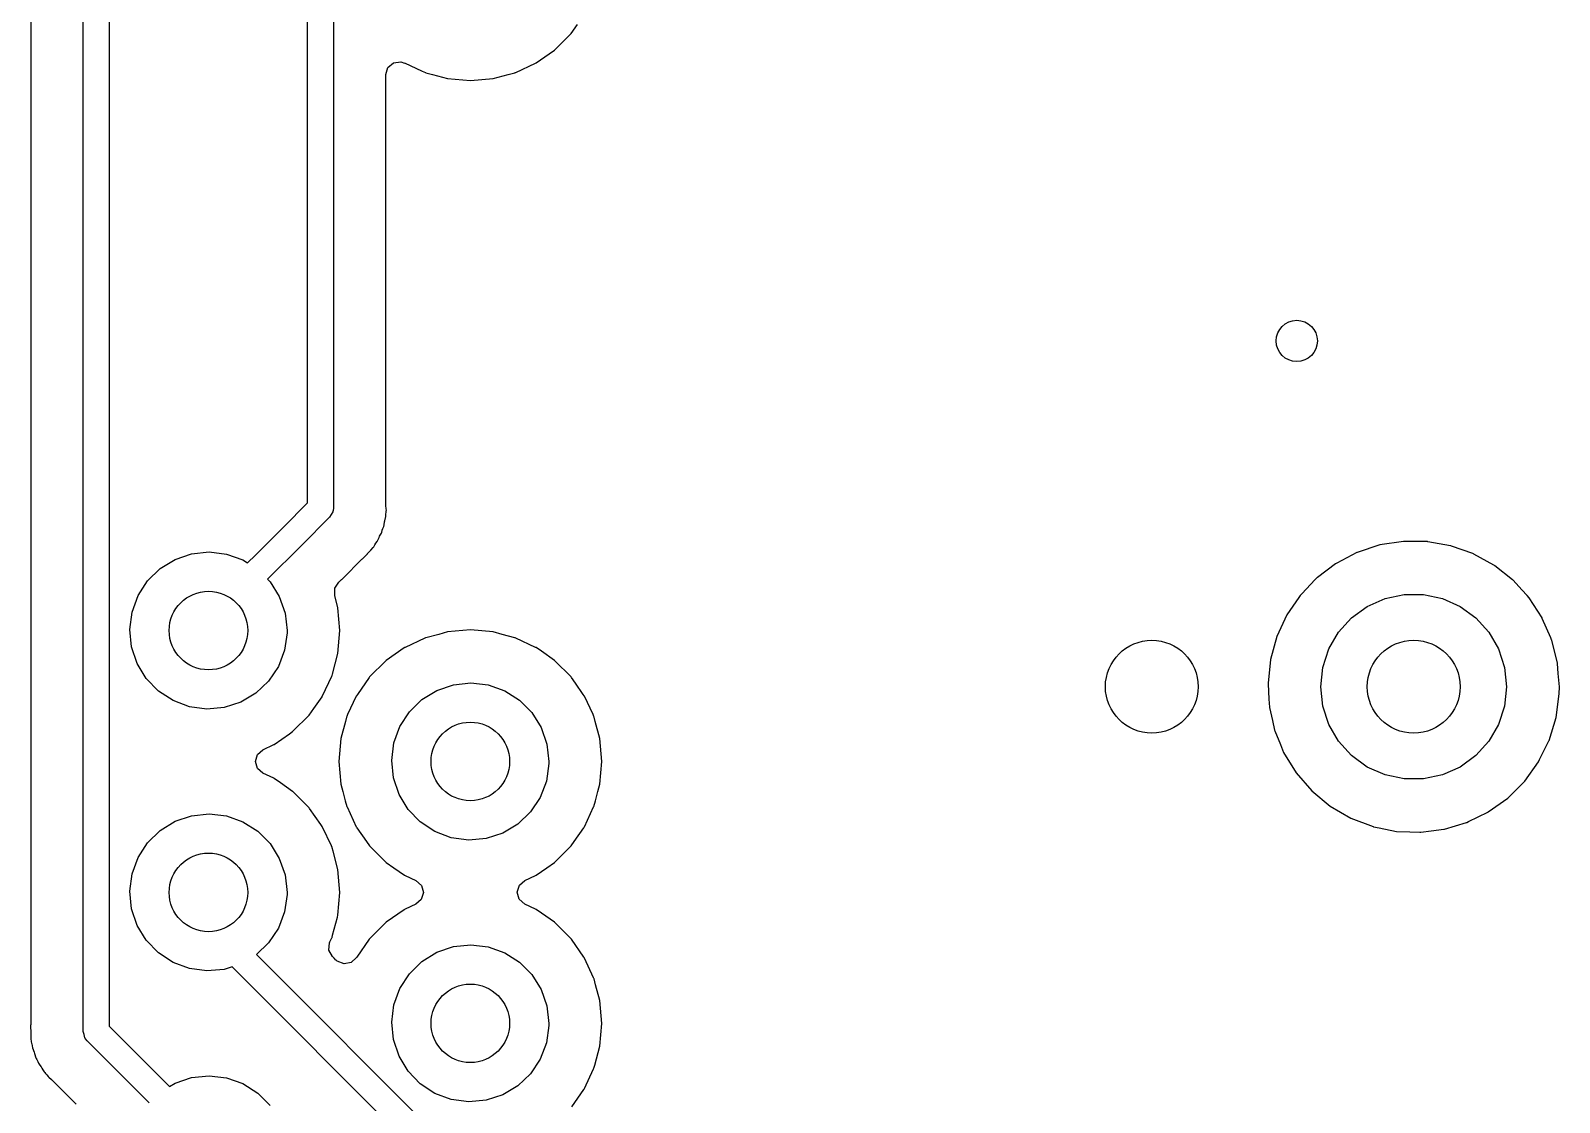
# Model space of a CAD drawing. Extents: x 3.43 to 6.79, y -5.81 to -1.74.
# Drawn here: x 3.894 to 4.478, y -3.976 to -3.567 of the extents above; entities that cross this region are included whole.
import ezdxf

# ---------------------------------------------------------------- set-up
doc = ezdxf.new("R2010")
doc.units = 0
doc.header["$MEASUREMENT"] = 0
doc.layers.add('BLACK', color=7, linetype='CONTINUOUS')

msp = doc.modelspace()

# ---------------------------------------------------------------- linework, layer by layer
at = {"layer": 'BLACK', "linetype": 'CONTINUOUS'}
for p, q in [((4.01008, -3.22819), (4.01008, -3.74889)), ((4.00024, -3.74685), (4.00024, -3.23023)), ((3.89452, -3.4297), (3.89452, -3.94568)), ((3.91454, -3.94878), (3.91454, -3.42829)), ((3.92438, -3.43033), (3.92438, -3.94674)), ((4.10082, -3.56766), (4.10322, -3.56424)), ((4.09463, -3.57385), (4.10082, -3.56766)), ((4.033, -3.5788), (4.03577, -3.5784)), ((4.03577, -3.5784), (4.03723, -3.57891)), ((4.08746, -3.57887), (4.09248, -3.57536)), ((4.09248, -3.57536), (4.09446, -3.57398)), ((4.09446, -3.57398), (4.09463, -3.57385)), ((4.09446, -3.57398), (4.09446, -3.57398)), ((4.0301, -3.58331), (4.03089, -3.58063)), ((4.0301, -3.74745), (4.0301, -3.58331)), ((4.03089, -3.58063), (4.033, -3.5788)), ((4.03723, -3.57891), (4.03725, -3.57887)), ((4.03725, -3.57887), (4.04397, -3.58201)), ((4.04397, -3.58201), (4.04519, -3.58257)), ((4.04519, -3.58257), (4.04539, -3.58263)), ((4.04539, -3.58263), (4.04539, -3.58263)), ((4.04539, -3.58263), (4.04795, -3.58331)), ((4.04795, -3.58331), (4.05364, -3.58484)), ((4.07108, -3.58484), (4.07677, -3.58331)), ((4.07677, -3.58331), (4.07932, -3.58263)), ((4.07932, -3.58263), (4.07953, -3.58257)), ((4.07932, -3.58263), (4.07932, -3.58263)), ((4.07953, -3.58257), (4.07973, -3.58248)), ((4.07973, -3.58248), (4.08727, -3.57897)), ((4.08727, -3.57896), (4.08746, -3.57887)), ((4.08727, -3.57897), (4.08727, -3.57896)), ((4.05364, -3.58484), (4.06236, -3.5856)), ((4.06236, -3.5856), (4.07108, -3.58484)), ((3.99101, -3.75611), (4.00024, -3.74685)), ((4.03012, -3.74793), (4.0301, -3.74745)), ((4.03024, -3.74914), (4.03012, -3.74793)), ((4.00864, -3.75236), (3.99797, -3.76306)), ((4.00922, -3.7513), (4.00864, -3.75236)), ((4.00988, -3.75028), (4.00922, -3.7513)), ((4.00991, -3.75003), (4.00988, -3.75028)), ((4.00997, -3.74993), (4.00991, -3.75003)), ((4.01008, -3.74889), (4.00995, -3.74974)), ((4.00995, -3.74974), (4.00997, -3.74993)), ((4.02958, -3.75417), (4.02967, -3.7537)), ((4.02967, -3.7537), (4.0301, -3.75204)), ((4.0301, -3.75122), (4.03016, -3.75045)), ((4.0301, -3.75204), (4.0301, -3.75122)), ((4.03016, -3.75045), (4.03024, -3.74995)), ((4.03029, -3.74964), (4.03024, -3.74914)), ((4.03024, -3.74995), (4.03029, -3.74964)), ((3.9803, -3.76681), (3.99101, -3.75611)), ((4.02749, -3.76007), (4.0277, -3.75965)), ((4.0277, -3.75965), (4.02838, -3.75841)), ((4.02838, -3.75841), (4.02853, -3.75814)), ((4.02838, -3.75841), (4.02838, -3.75841)), ((4.02853, -3.75814), (4.02874, -3.75735)), ((4.02874, -3.75735), (4.02898, -3.75662)), ((4.02898, -3.75662), (4.02931, -3.75586)), ((4.02931, -3.75586), (4.02941, -3.7552)), ((4.02941, -3.7552), (4.02958, -3.75417)), ((3.99781, -3.76323), (3.98496, -3.77607)), ((3.99797, -3.76307), (3.99781, -3.76323)), ((3.99797, -3.76306), (3.99797, -3.76306)), ((3.99797, -3.76306), (3.99797, -3.76307)), ((3.99797, -3.76307), (3.99797, -3.76307)), ((3.99797, -3.76307), (3.99797, -3.76307)), ((4.02314, -3.76618), (4.02393, -3.76538)), ((4.02393, -3.76538), (4.02402, -3.76526)), ((4.02402, -3.76526), (4.02406, -3.76522)), ((4.02406, -3.76522), (4.02432, -3.76492)), ((4.02432, -3.76492), (4.02528, -3.76389)), ((4.02528, -3.76389), (4.0255, -3.76366)), ((4.0255, -3.76366), (4.02589, -3.76294)), ((4.02589, -3.76294), (4.02631, -3.7623)), ((4.02631, -3.7623), (4.02681, -3.76165)), ((4.02681, -3.76165), (4.02694, -3.76136)), ((4.02694, -3.76136), (4.02749, -3.76007)), ((4.02694, -3.76136), (4.02694, -3.76136)), ((4.4097, -3.76295), (4.40103, -3.76579)), ((4.41871, -3.76158), (4.4097, -3.76295)), ((4.41892, -3.76158), (4.41871, -3.76158)), ((4.42488, -3.76165), (4.41892, -3.76158)), ((4.41892, -3.76158), (4.41892, -3.76158)), ((4.42783, -3.76169), (4.42488, -3.76165)), ((4.42803, -3.76172), (4.42783, -3.76169)), ((4.43661, -3.76325), (4.42803, -3.76172)), ((4.42803, -3.76172), (4.42803, -3.76172)), ((4.43681, -3.76329), (4.43661, -3.76325)), ((4.43661, -3.76325), (4.43661, -3.76325)), ((4.437, -3.76335), (4.43681, -3.76329)), ((4.44521, -3.76626), (4.437, -3.76335)), ((4.437, -3.76335), (4.437, -3.76335)), ((3.94389, -3.77199), (3.94958, -3.76848)), ((3.94958, -3.76848), (3.95592, -3.76633)), ((3.95592, -3.76633), (3.96257, -3.76563)), ((3.96257, -3.76563), (3.96921, -3.76642)), ((3.96921, -3.76642), (3.97551, -3.76866)), ((3.97551, -3.76866), (3.97731, -3.7698)), ((3.97731, -3.7698), (3.9803, -3.76681)), ((3.9803, -3.76681), (3.9803, -3.76681)), ((4.0139, -3.77544), (4.02063, -3.76869)), ((4.02063, -3.76869), (4.02094, -3.76841)), ((4.02094, -3.76841), (4.02118, -3.76826)), ((4.02118, -3.76826), (4.02303, -3.76629)), ((4.02303, -3.76629), (4.02314, -3.76618)), ((4.39278, -3.77012), (4.38581, -3.77535)), ((4.39294, -3.77), (4.39278, -3.77012)), ((4.39278, -3.77012), (4.39278, -3.77012)), ((4.39324, -3.76984), (4.39294, -3.77)), ((4.40085, -3.76588), (4.39324, -3.76984)), ((4.40103, -3.76579), (4.40085, -3.76588)), ((4.40085, -3.76588), (4.40085, -3.76588)), ((4.4454, -3.76633), (4.44521, -3.76626)), ((4.44521, -3.76626), (4.44521, -3.76626)), ((4.44558, -3.76643), (4.4454, -3.76633)), ((4.45321, -3.77064), (4.44558, -3.76643)), ((4.44558, -3.76643), (4.44558, -3.76643)), ((4.45339, -3.77074), (4.45321, -3.77064)), ((4.45321, -3.77064), (4.45321, -3.77064)), ((4.45355, -3.77086), (4.45339, -3.77074)), ((4.46038, -3.77626), (4.45355, -3.77086)), ((4.45355, -3.77086), (4.45355, -3.77086)), ((3.93549, -3.78229), (3.93911, -3.77667)), ((3.93911, -3.77667), (3.94389, -3.77199)), ((3.98496, -3.77607), (3.98587, -3.77699)), ((3.98587, -3.77699), (3.98941, -3.78266)), ((4.01185, -3.7775), (4.01213, -3.77721)), ((4.01213, -3.77721), (4.01214, -3.77721)), ((4.01214, -3.77721), (4.01319, -3.77616)), ((4.01319, -3.77616), (4.01323, -3.77612)), ((4.01319, -3.77616), (4.01319, -3.77616)), ((4.01323, -3.77612), (4.01324, -3.7761)), ((4.01323, -3.77612), (4.01323, -3.77612)), ((4.01323, -3.77612), (4.01323, -3.77612)), ((4.01324, -3.7761), (4.01325, -3.77609)), ((4.01325, -3.77609), (4.0139, -3.77544)), ((4.38503, -3.77612), (4.37983, -3.78156)), ((4.38565, -3.77547), (4.38503, -3.77612)), ((4.38581, -3.77535), (4.38565, -3.77547)), ((4.46054, -3.77639), (4.46038, -3.77626)), ((4.46038, -3.77626), (4.46038, -3.77626)), ((4.46387, -3.78004), (4.46054, -3.77639)), ((3.9332, -3.78857), (3.93549, -3.78229)), ((3.98941, -3.78266), (3.99161, -3.78898)), ((4.01057, -3.78229), (4.01063, -3.77949)), ((4.01181, -3.78691), (4.01057, -3.78229)), ((4.01063, -3.77949), (4.01185, -3.7775)), ((4.37868, -3.78304), (4.37421, -3.7896)), ((4.37924, -3.78223), (4.37868, -3.78304)), ((4.37935, -3.78207), (4.37924, -3.78223)), ((4.37924, -3.78223), (4.37924, -3.78223)), ((4.37983, -3.78156), (4.37935, -3.78207)), ((4.41165, -3.78338), (4.41889, -3.78184)), ((4.41889, -3.78184), (4.4263, -3.78184)), ((4.4263, -3.78184), (4.43354, -3.78338)), ((4.46591, -3.78229), (4.46387, -3.78004)), ((4.46668, -3.78313), (4.46591, -3.78229)), ((3.93236, -3.79521), (3.9332, -3.78857)), ((4.01257, -3.79563), (4.01181, -3.78691)), ((4.39889, -3.79075), (4.40488, -3.7864)), ((4.40488, -3.7864), (4.41165, -3.78338)), ((4.43354, -3.78338), (4.44031, -3.7864)), ((4.44031, -3.7864), (4.4463, -3.79075)), ((4.47163, -3.79079), (4.46668, -3.78313)), ((3.99161, -3.78898), (3.99236, -3.79563)), ((4.37421, -3.7896), (4.37037, -3.79787)), ((4.39393, -3.79626), (4.39889, -3.79075)), ((4.4463, -3.79075), (4.45126, -3.79626)), ((4.47171, -3.79097), (4.47163, -3.79079)), ((4.47171, -3.79098), (4.47171, -3.79097)), ((4.47496, -3.79844), (4.47171, -3.79098)), ((3.93301, -3.80186), (3.93236, -3.79521)), ((3.99235, -3.79646), (3.99142, -3.80309)), ((3.99236, -3.79563), (3.99235, -3.79646)), ((4.01181, -3.80435), (4.01257, -3.79563)), ((4.04499, -3.79853), (4.03745, -3.80205)), ((4.04519, -3.79844), (4.04499, -3.79853)), ((4.04499, -3.79853), (4.04499, -3.79853)), ((4.04539, -3.79839), (4.04519, -3.79844)), ((4.05027, -3.79708), (4.04539, -3.79839)), ((4.04539, -3.79839), (4.04539, -3.79839)), ((4.05364, -3.79618), (4.05027, -3.79708)), ((4.06236, -3.79542), (4.05364, -3.79618)), ((4.07108, -3.79618), (4.06236, -3.79542)), ((4.07445, -3.79708), (4.07108, -3.79618)), ((4.07932, -3.79839), (4.07445, -3.79708)), ((4.07953, -3.79844), (4.07932, -3.79839)), ((4.07932, -3.79839), (4.07932, -3.79839)), ((4.07973, -3.79853), (4.07953, -3.79844)), ((4.08727, -3.80205), (4.07973, -3.79853)), ((4.07973, -3.79853), (4.07973, -3.79853)), ((4.37037, -3.79787), (4.36794, -3.80666)), ((4.39022, -3.80267), (4.39393, -3.79626)), ((4.45126, -3.79626), (4.45496, -3.80267)), ((4.47527, -3.79915), (4.47496, -3.79844)), ((4.47532, -3.79935), (4.47527, -3.79915)), ((4.47547, -3.79997), (4.47532, -3.79935)), ((4.47532, -3.79935), (4.47532, -3.79935)), ((4.47749, -3.80799), (4.47547, -3.79997)), ((3.93512, -3.80821), (3.93301, -3.80186)), ((3.99142, -3.80309), (3.98904, -3.80934)), ((4.01075, -3.8083), (4.01181, -3.80435)), ((4.03708, -3.80227), (4.03026, -3.80704)), ((4.03725, -3.80214), (4.03708, -3.80227)), ((4.03708, -3.80227), (4.03708, -3.80227)), ((4.03745, -3.80205), (4.03725, -3.80214)), ((4.03745, -3.80205), (4.03745, -3.80205)), ((4.08746, -3.80214), (4.08727, -3.80205)), ((4.08727, -3.80205), (4.08727, -3.80205)), ((4.08951, -3.80357), (4.08746, -3.80214)), ((4.09446, -3.80704), (4.08951, -3.80357)), ((4.38794, -3.80972), (4.39022, -3.80267)), ((4.45496, -3.80267), (4.45725, -3.80972)), ((3.93859, -3.81393), (3.93512, -3.80821)), ((3.98904, -3.80934), (3.98534, -3.81491)), ((4.00968, -3.81228), (4.01075, -3.8083)), ((4.03008, -3.80716), (4.02389, -3.81335)), ((4.03026, -3.80704), (4.03008, -3.80716)), ((4.03026, -3.80704), (4.03026, -3.80704)), ((4.09463, -3.80716), (4.09446, -3.80704)), ((4.09446, -3.80704), (4.09446, -3.80704)), ((4.10082, -3.81335), (4.09463, -3.80716)), ((4.36794, -3.80666), (4.36697, -3.81572)), ((4.38716, -3.81708), (4.38794, -3.80972)), ((4.45725, -3.80972), (4.45803, -3.81708)), ((4.47751, -3.8082), (4.47749, -3.80799)), ((4.47782, -3.81201), (4.47751, -3.8082)), ((4.47751, -3.8082), (4.47751, -3.8082)), ((4.47824, -3.81708), (4.47782, -3.81201)), ((3.94324, -3.81874), (3.93859, -3.81393)), ((3.98534, -3.81491), (3.9805, -3.81952)), ((4.00593, -3.82054), (4.00945, -3.813)), ((4.00945, -3.813), (4.00954, -3.8128)), ((4.00945, -3.813), (4.00945, -3.813)), ((4.00954, -3.8128), (4.00968, -3.81228)), ((4.02377, -3.81353), (4.01921, -3.82004)), ((4.02389, -3.81335), (4.02377, -3.81353)), ((4.02377, -3.81353), (4.02377, -3.81353)), ((4.04958, -3.81848), (4.05592, -3.81633)), ((4.05592, -3.81633), (4.06257, -3.81563)), ((4.06257, -3.81563), (4.06921, -3.81642)), ((4.06921, -3.81642), (4.07551, -3.81866)), ((4.10095, -3.81353), (4.10082, -3.81335)), ((4.10248, -3.81572), (4.10095, -3.81353)), ((4.10095, -3.81353), (4.10095, -3.81353)), ((4.1055, -3.82004), (4.10248, -3.81572)), ((4.36697, -3.81572), (4.36698, -3.81593)), ((4.36698, -3.81593), (4.36732, -3.82184)), ((4.36698, -3.81593), (4.36698, -3.81593)), ((4.38794, -3.82445), (4.38716, -3.81708)), ((4.45803, -3.81708), (4.45725, -3.82445)), ((4.47817, -3.8198), (4.47824, -3.81708)), ((3.94883, -3.8224), (3.94324, -3.81874)), ((3.9551, -3.82473), (3.94883, -3.8224)), ((3.97475, -3.82295), (3.96839, -3.82501)), ((3.9805, -3.81952), (3.97475, -3.82295)), ((4.00256, -3.82542), (4.00572, -3.82091)), ((4.00572, -3.82091), (4.00584, -3.82073)), ((4.00572, -3.82091), (4.00572, -3.82091)), ((4.00584, -3.82073), (4.00593, -3.82054)), ((4.00593, -3.82054), (4.00593, -3.82054)), ((4.01878, -3.82072), (4.01551, -3.82774)), ((4.01887, -3.82052), (4.01878, -3.82072)), ((4.01878, -3.82072), (4.01878, -3.82072)), ((4.01921, -3.82004), (4.01887, -3.82052)), ((4.03911, -3.82667), (4.04389, -3.82199)), ((4.04389, -3.82199), (4.04958, -3.81848)), ((4.07551, -3.81866), (4.08116, -3.82225)), ((4.08116, -3.82225), (4.08587, -3.82699)), ((4.10584, -3.82052), (4.1055, -3.82004)), ((4.10593, -3.82072), (4.10584, -3.82052)), ((4.10921, -3.82774), (4.10593, -3.82072)), ((4.10593, -3.82072), (4.10593, -3.82072)), ((4.36732, -3.82184), (4.36749, -3.82483)), ((4.47698, -3.82884), (4.47817, -3.8198)), ((3.96173, -3.82562), (3.9551, -3.82473)), ((3.96839, -3.82501), (3.96173, -3.82562)), ((3.99463, -3.83409), (4.00082, -3.8279)), ((4.00082, -3.8279), (4.00256, -3.82542)), ((4.01512, -3.82866), (4.01468, -3.83031)), ((4.01518, -3.82845), (4.01512, -3.82866)), ((4.01512, -3.82866), (4.01512, -3.82866)), ((4.01551, -3.82774), (4.01518, -3.82845)), ((4.03549, -3.83229), (4.03911, -3.82667)), ((4.08587, -3.82699), (4.08941, -3.83266)), ((4.10954, -3.82845), (4.10921, -3.82774)), ((4.1096, -3.82866), (4.10954, -3.82845)), ((4.11004, -3.83031), (4.1096, -3.82866)), ((4.1096, -3.82866), (4.1096, -3.82866)), ((4.36749, -3.82483), (4.36754, -3.82503)), ((4.36754, -3.82503), (4.36754, -3.82503)), ((4.36754, -3.82503), (4.36866, -3.83002)), ((4.39022, -3.83149), (4.38794, -3.82445)), ((4.45725, -3.82445), (4.45496, -3.83149)), ((4.47433, -3.83757), (4.47698, -3.82884)), ((3.98746, -3.83911), (3.99331, -3.83502)), ((3.99331, -3.83502), (3.99446, -3.83421)), ((3.99446, -3.83421), (3.99463, -3.83409)), ((3.99446, -3.83421), (3.99446, -3.83421)), ((4.01468, -3.83031), (4.01291, -3.83691)), ((4.0332, -3.83857), (4.03549, -3.83229)), ((4.08941, -3.83266), (4.09161, -3.83898)), ((4.11181, -3.83691), (4.11004, -3.83031)), ((4.36866, -3.83002), (4.3695, -3.83372)), ((4.3695, -3.83372), (4.36957, -3.83391)), ((4.36957, -3.83391), (4.36957, -3.83391)), ((4.36957, -3.83391), (4.37169, -3.83911)), ((4.39393, -3.83791), (4.39022, -3.83149)), ((4.45496, -3.83149), (4.45126, -3.83791)), ((3.98108, -3.84291), (3.98313, -3.84113)), ((3.98313, -3.84113), (3.98727, -3.8392)), ((3.98727, -3.8392), (3.98746, -3.83911)), ((3.98727, -3.8392), (3.98727, -3.8392)), ((4.01291, -3.83691), (4.01215, -3.84563)), ((4.03236, -3.84521), (4.0332, -3.83857)), ((4.09161, -3.83898), (4.09236, -3.84563)), ((4.11257, -3.84563), (4.11181, -3.83691)), ((4.37169, -3.83911), (4.37293, -3.84217)), ((4.39889, -3.84341), (4.39393, -3.83791)), ((4.45126, -3.83791), (4.4463, -3.84341)), ((4.47069, -3.84494), (4.47424, -3.83775)), ((4.47424, -3.83775), (4.47433, -3.83757)), ((4.47424, -3.83775), (4.47424, -3.83775)), ((3.98027, -3.84559), (3.98108, -3.84291)), ((3.98103, -3.84827), (3.98027, -3.84559)), ((4.01215, -3.84563), (4.01291, -3.85434)), ((4.03301, -3.85186), (4.03236, -3.84521)), ((4.09235, -3.84646), (4.09142, -3.85309)), ((4.09236, -3.84563), (4.09235, -3.84646)), ((4.11181, -3.85434), (4.11257, -3.84563)), ((4.37293, -3.84217), (4.37769, -3.84995)), ((4.40488, -3.84777), (4.39889, -3.84341)), ((4.4463, -3.84341), (4.44031, -3.84777)), ((4.46497, -3.85315), (4.47029, -3.84574)), ((4.47029, -3.84574), (4.47069, -3.84494)), ((3.98313, -3.85012), (3.98103, -3.84827)), ((3.98727, -3.85205), (3.98313, -3.85012)), ((3.98746, -3.85214), (3.98727, -3.85205)), ((3.98727, -3.85205), (3.98727, -3.85205)), ((3.98983, -3.8538), (3.98746, -3.85214)), ((4.03512, -3.85821), (4.03301, -3.85186)), ((4.09142, -3.85309), (4.08904, -3.85934)), ((4.37769, -3.84995), (4.38366, -3.85684)), ((4.41165, -3.85078), (4.40488, -3.84777)), ((4.41889, -3.85232), (4.41165, -3.85078)), ((4.4263, -3.85232), (4.41889, -3.85232)), ((4.43354, -3.85078), (4.4263, -3.85232)), ((4.44031, -3.84777), (4.43354, -3.85078)), ((3.99446, -3.85704), (3.98983, -3.8538)), ((3.99463, -3.85716), (3.99446, -3.85704)), ((3.99446, -3.85704), (3.99446, -3.85704)), ((4.00082, -3.86335), (3.99463, -3.85716)), ((4.01291, -3.85434), (4.01363, -3.85704)), ((4.01363, -3.85704), (4.01462, -3.86072)), ((4.03859, -3.86393), (4.03512, -3.85821)), ((4.1101, -3.86072), (4.11108, -3.85704)), ((4.11108, -3.85704), (4.11181, -3.85434)), ((4.38366, -3.85684), (4.39068, -3.86266)), ((4.45851, -3.85958), (4.46497, -3.85315)), ((4.00095, -3.86353), (4.00082, -3.86335)), ((4.00522, -3.86964), (4.00095, -3.86353)), ((4.00095, -3.86353), (4.00095, -3.86353)), ((4.01462, -3.86072), (4.01518, -3.8628)), ((4.01518, -3.8628), (4.01527, -3.863)), ((4.01527, -3.863), (4.01527, -3.863)), ((4.01527, -3.863), (4.01878, -3.87053)), ((4.04324, -3.86874), (4.03859, -3.86393)), ((4.08904, -3.85934), (4.08534, -3.86491)), ((4.10593, -3.87053), (4.10945, -3.863)), ((4.10945, -3.863), (4.10954, -3.8628)), ((4.10945, -3.863), (4.10945, -3.863)), ((4.10954, -3.8628), (4.1101, -3.86072)), ((4.39068, -3.86266), (4.39855, -3.86726)), ((4.45109, -3.86488), (4.45851, -3.85958)), ((3.94389, -3.87199), (3.94958, -3.86848)), ((3.94958, -3.86848), (3.95592, -3.86633)), ((3.95592, -3.86633), (3.96257, -3.86563)), ((3.96257, -3.86563), (3.96921, -3.86642)), ((3.96921, -3.86642), (3.97551, -3.86866)), ((3.97551, -3.86866), (3.98116, -3.87225)), ((4.00584, -3.87052), (4.00522, -3.86964)), ((4.00593, -3.87072), (4.00584, -3.87052)), ((4.01878, -3.87053), (4.01878, -3.87054)), ((4.01878, -3.87054), (4.01887, -3.87073)), ((4.04883, -3.8724), (4.04324, -3.86874)), ((4.0805, -3.86952), (4.07475, -3.87295)), ((4.08534, -3.86491), (4.0805, -3.86952)), ((4.10584, -3.87073), (4.10593, -3.87054)), ((4.10593, -3.87054), (4.10593, -3.87053)), ((4.39855, -3.86726), (4.40707, -3.87052)), ((4.40707, -3.87052), (4.40727, -3.87056)), ((4.40727, -3.87056), (4.40727, -3.87056)), ((4.40727, -3.87056), (4.40936, -3.87098)), ((4.43436, -3.87145), (4.4427, -3.86895)), ((4.4427, -3.86895), (4.4429, -3.86889)), ((4.4429, -3.86889), (4.44349, -3.8686)), ((4.44349, -3.8686), (4.4509, -3.86497)), ((4.4509, -3.86497), (4.45109, -3.86488)), ((4.4509, -3.86497), (4.4509, -3.86497)), ((3.93911, -3.87667), (3.94389, -3.87199)), ((3.98116, -3.87225), (3.98587, -3.87699)), ((4.00928, -3.8779), (4.00593, -3.87072)), ((4.00593, -3.87072), (4.00593, -3.87072)), ((4.01887, -3.87073), (4.019, -3.87091)), ((4.019, -3.87091), (4.019, -3.87091)), ((4.019, -3.87091), (4.02268, -3.87616)), ((4.02268, -3.87616), (4.02389, -3.8779)), ((4.0551, -3.87473), (4.04883, -3.8724)), ((4.06173, -3.87562), (4.0551, -3.87473)), ((4.06839, -3.87501), (4.06173, -3.87562)), ((4.07475, -3.87295), (4.06839, -3.87501)), ((4.10082, -3.8779), (4.10204, -3.87616)), ((4.10204, -3.87616), (4.10572, -3.87091)), ((4.10572, -3.87091), (4.10584, -3.87073)), ((4.10572, -3.87091), (4.10572, -3.87091)), ((4.40936, -3.87098), (4.41601, -3.87233)), ((4.41601, -3.87233), (4.42115, -3.87252)), ((4.42115, -3.87252), (4.42492, -3.87266)), ((4.42492, -3.87266), (4.42492, -3.87266)), ((4.42492, -3.87266), (4.42512, -3.87267)), ((4.42512, -3.87267), (4.42532, -3.87264)), ((4.42532, -3.87264), (4.42931, -3.87213)), ((4.42532, -3.87264), (4.42532, -3.87264)), ((4.42931, -3.87213), (4.43416, -3.87151)), ((4.43416, -3.87151), (4.43436, -3.87145)), ((4.43436, -3.87145), (4.43436, -3.87145)), ((3.9332, -3.88857), (3.93549, -3.88229)), ((3.93549, -3.88229), (3.93911, -3.87667)), ((3.98587, -3.87699), (3.98941, -3.88266)), ((4.00954, -3.87845), (4.00928, -3.8779)), ((4.0096, -3.87866), (4.00954, -3.87845)), ((4.00992, -3.87986), (4.0096, -3.87866)), ((4.0096, -3.87866), (4.0096, -3.87866)), ((4.01181, -3.88691), (4.00992, -3.87986)), ((4.02389, -3.8779), (4.03008, -3.88409)), ((4.09463, -3.88409), (4.10082, -3.8779)), ((3.98941, -3.88266), (3.99161, -3.88898)), ((4.01257, -3.89563), (4.01181, -3.88691)), ((4.03008, -3.88409), (4.03026, -3.88421)), ((4.03026, -3.88421), (4.03026, -3.88421)), ((4.03026, -3.88421), (4.03314, -3.88623)), ((4.03314, -3.88623), (4.03725, -3.88911)), ((4.08746, -3.88911), (4.09158, -3.88623)), ((4.09158, -3.88623), (4.09446, -3.88421)), ((4.09446, -3.88421), (4.09463, -3.88409)), ((4.09446, -3.88421), (4.09446, -3.88421)), ((3.93236, -3.89521), (3.9332, -3.88857)), ((3.99161, -3.88898), (3.99236, -3.89563)), ((4.03725, -3.88911), (4.03745, -3.8892)), ((4.03745, -3.8892), (4.03745, -3.8892)), ((4.03745, -3.8892), (4.04159, -3.89113)), ((4.04159, -3.89113), (4.04368, -3.89298)), ((4.04368, -3.89298), (4.04445, -3.89567)), ((4.08027, -3.89559), (4.08108, -3.89291)), ((4.08108, -3.89291), (4.08313, -3.89113)), ((4.08313, -3.89113), (4.08727, -3.8892)), ((4.08727, -3.8892), (4.08746, -3.88911)), ((4.08727, -3.8892), (4.08727, -3.8892)), ((3.93301, -3.90186), (3.93236, -3.89521)), ((3.99235, -3.89646), (3.99142, -3.90309)), ((3.99236, -3.89563), (3.99235, -3.89646)), ((4.01181, -3.90434), (4.01257, -3.89563)), ((4.04364, -3.89834), (4.04159, -3.90012)), ((4.04445, -3.89567), (4.04364, -3.89834)), ((4.08103, -3.89827), (4.08027, -3.89559)), ((4.08313, -3.90012), (4.08103, -3.89827)), ((3.93512, -3.90821), (3.93301, -3.90186)), ((3.99142, -3.90309), (3.98904, -3.90934)), ((4.00975, -3.91201), (4.01162, -3.90505)), ((4.01162, -3.90505), (4.01181, -3.90434)), ((4.03708, -3.90227), (4.03026, -3.90704)), ((4.03725, -3.90214), (4.03708, -3.90227)), ((4.03708, -3.90227), (4.03708, -3.90227)), ((4.03745, -3.90205), (4.03725, -3.90214)), ((4.04159, -3.90012), (4.03745, -3.90205)), ((4.03745, -3.90205), (4.03745, -3.90205)), ((4.08727, -3.90205), (4.08313, -3.90012)), ((4.08746, -3.90214), (4.08727, -3.90205)), ((4.08727, -3.90205), (4.08727, -3.90205)), ((4.08953, -3.90359), (4.08746, -3.90214)), ((4.09446, -3.90704), (4.08953, -3.90359)), ((3.93859, -3.91393), (3.93512, -3.90821)), ((3.98904, -3.90934), (3.98534, -3.91491)), ((4.03008, -3.90716), (4.02389, -3.91335)), ((4.03026, -3.90704), (4.03008, -3.90716)), ((4.03026, -3.90704), (4.03026, -3.90704)), ((4.09463, -3.90716), (4.09446, -3.90704)), ((4.09446, -3.90704), (4.09446, -3.90704)), ((4.10082, -3.91335), (4.09463, -3.90716)), ((3.94324, -3.91874), (3.93859, -3.91393)), ((3.98534, -3.91491), (3.98065, -3.91938)), ((4.00838, -3.91768), (4.00858, -3.9149)), ((4.00858, -3.9149), (4.00873, -3.91453)), ((4.00873, -3.91453), (4.00945, -3.913)), ((4.00945, -3.913), (4.00954, -3.9128)), ((4.00945, -3.913), (4.00945, -3.913)), ((4.00954, -3.9128), (4.00975, -3.91201)), ((4.02377, -3.91353), (4.019, -3.92034)), ((4.02389, -3.91335), (4.02377, -3.91353)), ((4.02377, -3.91353), (4.02377, -3.91353)), ((4.04958, -3.91848), (4.05592, -3.91633)), ((4.05592, -3.91633), (4.06257, -3.91563)), ((4.06257, -3.91563), (4.06921, -3.91642)), ((4.06921, -3.91642), (4.07551, -3.91866)), ((4.10095, -3.91353), (4.10082, -3.91335)), ((4.10572, -3.92034), (4.10095, -3.91353)), ((4.10095, -3.91353), (4.10095, -3.91353)), ((3.94883, -3.9224), (3.94324, -3.91874)), ((3.9551, -3.92473), (3.94883, -3.9224)), ((3.98065, -3.91938), (4.05196, -3.99071)), ((4.00972, -3.92014), (4.00838, -3.91768)), ((4.0103, -3.92072), (4.00972, -3.92014)), ((4.01105, -3.92147), (4.0103, -3.92072)), ((4.01111, -3.92152), (4.01105, -3.92147)), ((4.01155, -3.92192), (4.01111, -3.92152)), ((4.01414, -3.92296), (4.01155, -3.92192)), ((4.01689, -3.92243), (4.01414, -3.92296)), ((4.01887, -3.92054), (4.01689, -3.92243)), ((4.019, -3.92034), (4.01887, -3.92052)), ((4.01887, -3.92052), (4.01887, -3.92054)), ((4.019, -3.92034), (4.019, -3.92034)), ((4.03911, -3.92667), (4.04389, -3.92199)), ((4.04389, -3.92199), (4.04958, -3.91848)), ((4.07551, -3.91866), (4.08116, -3.92225)), ((4.08116, -3.92225), (4.08587, -3.92699)), ((4.10584, -3.92052), (4.10572, -3.92034)), ((4.10572, -3.92034), (4.10572, -3.92034)), ((4.10593, -3.92072), (4.10584, -3.92052)), ((4.10945, -3.92825), (4.10593, -3.92072)), ((4.10593, -3.92072), (4.10593, -3.92072)), ((3.96173, -3.92562), (3.9551, -3.92473)), ((3.96839, -3.92501), (3.96173, -3.92562)), ((3.97139, -3.92404), (3.96839, -3.92501)), ((4.04644, -3.99911), (3.97139, -3.92404)), ((4.03549, -3.93229), (4.03911, -3.92667)), ((4.08587, -3.92699), (4.08941, -3.93266)), ((4.10954, -3.92845), (4.10945, -3.92825)), ((4.1096, -3.92866), (4.10954, -3.92845)), ((4.1102, -3.93092), (4.1096, -3.92866)), ((4.1096, -3.92866), (4.1096, -3.92866)), ((4.0332, -3.93857), (4.03549, -3.93229)), ((4.08941, -3.93266), (4.09161, -3.93898)), ((4.11181, -3.93691), (4.1102, -3.93092)), ((4.03236, -3.94521), (4.0332, -3.93857)), ((4.09161, -3.93898), (4.09236, -3.94563)), ((4.11257, -3.94563), (4.11181, -3.93691)), ((3.8945, -3.94612), (3.89443, -3.94641)), ((3.89443, -3.94641), (3.89444, -3.94672)), ((3.89452, -3.94568), (3.8945, -3.94612)), ((4.03301, -3.95186), (4.03236, -3.94521)), ((4.09235, -3.94646), (4.09142, -3.95309)), ((4.09236, -3.94563), (4.09235, -3.94646)), ((4.11181, -3.95434), (4.11257, -3.94563)), ((3.89444, -3.94672), (3.89452, -3.94909)), ((3.89452, -3.94909), (3.89452, -3.94925)), ((3.89452, -3.94925), (3.89452, -3.95035)), ((3.89452, -3.95035), (3.89454, -3.9505)), ((3.89454, -3.9505), (3.89454, -3.9505)), ((3.89454, -3.9505), (3.89454, -3.9505)), ((3.89454, -3.9505), (3.89458, -3.95097)), ((3.89458, -3.95097), (3.89459, -3.95143)), ((3.89459, -3.95143), (3.89463, -3.95271)), ((3.91488, -3.94994), (3.91454, -3.94878)), ((3.91514, -3.95113), (3.91488, -3.94994)), ((3.91529, -3.95133), (3.91514, -3.95113)), ((3.91532, -3.95144), (3.91529, -3.95133)), ((3.91546, -3.95156), (3.91532, -3.95144)), ((3.91598, -3.95226), (3.91546, -3.95156)), ((3.93975, -3.97604), (3.91598, -3.95226)), ((3.92438, -3.94674), (3.94744, -3.9698)), ((4.03512, -3.95821), (4.03301, -3.95186)), ((3.89463, -3.95271), (3.89477, -3.95319)), ((3.89477, -3.95319), (3.89485, -3.95348)), ((3.89485, -3.95348), (3.89501, -3.95424)), ((3.89501, -3.95424), (3.89511, -3.95503)), ((3.89511, -3.95503), (3.89575, -3.95665)), ((3.89575, -3.95665), (3.8959, -3.95709)), ((3.8959, -3.95709), (3.89639, -3.95876)), ((4.03859, -3.96393), (4.03512, -3.95821)), ((4.09142, -3.95309), (4.08904, -3.95934)), ((4.11051, -3.95919), (4.11181, -3.95434)), ((3.89639, -3.95876), (3.89655, -3.95903)), ((3.89655, -3.95903), (3.89655, -3.95903)), ((3.89655, -3.95903), (3.89679, -3.95945)), ((3.89679, -3.95945), (3.89714, -3.96015)), ((3.89714, -3.96015), (3.89743, -3.96089)), ((3.89743, -3.96089), (3.89791, -3.96155)), ((3.89791, -3.96155), (3.89845, -3.9623)), ((3.89845, -3.9623), (3.89871, -3.96269)), ((3.89871, -3.96269), (3.89915, -3.96343)), ((3.89915, -3.96343), (3.89959, -3.96418)), ((4.04324, -3.96874), (4.03859, -3.96393)), ((4.08904, -3.95934), (4.08534, -3.96491)), ((4.10593, -3.97053), (4.10945, -3.963)), ((4.10945, -3.963), (4.10954, -3.9628)), ((4.10945, -3.963), (4.10945, -3.963)), ((4.10954, -3.9628), (4.10986, -3.96162)), ((4.10986, -3.96162), (4.11051, -3.95919)), ((3.89959, -3.96418), (3.89982, -3.96441)), ((3.89982, -3.96441), (3.90016, -3.96475)), ((3.90016, -3.96475), (3.90067, -3.96534)), ((3.90067, -3.96534), (3.90113, -3.96599)), ((3.90113, -3.96599), (3.90138, -3.96619)), ((3.90138, -3.96619), (3.90138, -3.96619)), ((3.90138, -3.96619), (3.90247, -3.9671)), ((3.90247, -3.9671), (3.90282, -3.96741)), ((3.90282, -3.96741), (3.91187, -3.97647)), ((3.94744, -3.9698), (3.94958, -3.96848)), ((3.94958, -3.96848), (3.95592, -3.96633)), ((3.95592, -3.96633), (3.96257, -3.96563)), ((3.96257, -3.96563), (3.96921, -3.96642)), ((3.96921, -3.96642), (3.97551, -3.96866)), ((3.97551, -3.96866), (3.98116, -3.97225)), ((4.04883, -3.9724), (4.04324, -3.96874)), ((4.0805, -3.96952), (4.07475, -3.97295)), ((4.08534, -3.96491), (4.0805, -3.96952)), ((3.98116, -3.97225), (3.98587, -3.97699)), ((4.0551, -3.97473), (4.04883, -3.9724)), ((4.06173, -3.97562), (4.0551, -3.97473)), ((4.06839, -3.97501), (4.06173, -3.97562)), ((4.07475, -3.97295), (4.06839, -3.97501)), ((4.10113, -3.97747), (4.10572, -3.97091)), ((4.10572, -3.97091), (4.10584, -3.97073)), ((4.10572, -3.97091), (4.10572, -3.97091)), ((4.10584, -3.97073), (4.10593, -3.97054)), ((4.10593, -3.97054), (4.10593, -3.97053))]:
    msp.add_line(p, q, dxfattribs=at)
at = {"layer": 'BLACK'}
for centre, radius in [((4.37795, -3.68504), 0.00787), ((3.96236, -3.79563), 0.015), ((4.32259, -3.81708), 0.01772), ((4.42259, -3.81708), 0.01772), ((4.06236, -3.84563), 0.015), ((3.96236, -3.89563), 0.015), ((4.06236, -3.94563), 0.015)]:
    msp.add_circle(centre, radius, dxfattribs=at)

doc.saveas('drawing.dxf')
